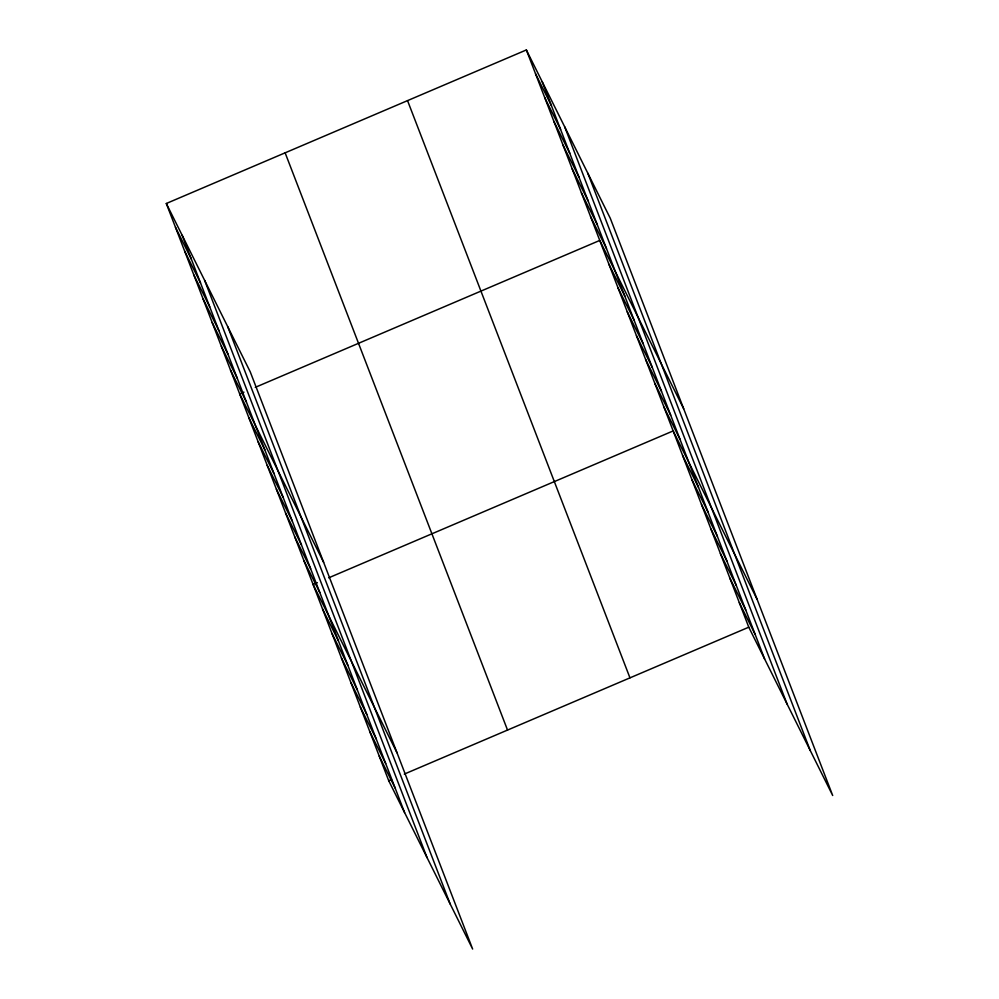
<?xml version="1.0" encoding="UTF-8"?>
<svg xmlns="http://www.w3.org/2000/svg" width="999" height="999" viewBox="0 0 999 999"><rect width="100%" height="100%" fill="white"/><g stroke="black" fill="none" stroke-linecap="round" stroke-linejoin="round"><path stroke-width="1.5" d="M166.309 203.496L250.225 371.803L472.639 949.05L388.723 780.731L166.309 203.496L526.361 49.95L610.277 218.269L832.691 795.504L748.775 627.197L526.361 49.95M243.943 392.17L239.71 393.981L323.626 562.3M255.269 387.35L599.762 240.434L683.678 408.753M317.345 582.667L313.099 584.465L397.015 752.784M328.659 577.834L673.151 430.931L757.067 599.25M388.723 780.731L391.546 779.532M404.283 774.1L748.775 627.197M535.539 73.764L551.398 105.582M544.705 97.577L560.576 129.383M553.883 121.379L569.742 153.197M563.061 145.192L578.921 177.01M572.24 169.006L588.099 200.824M581.406 192.819L597.277 224.638M590.584 216.633L606.443 248.451M608.928 264.248L624.8 296.066M618.106 288.062L633.965 319.88M627.285 311.875L643.144 343.693M636.45 335.689L652.322 367.507M645.629 359.49L661.488 391.308M654.807 383.304L670.666 415.122M663.973 407.117L679.844 438.936M682.604 455.457L698.463 487.275M692.057 479.995L707.916 511.813M701.51 504.532L717.369 536.351M710.963 529.058L726.822 560.876M720.416 553.596L736.275 585.414M729.869 578.121L745.729 609.939M739.322 602.659L755.182 634.477M175.487 227.297L191.346 259.116M184.653 251.111L200.524 282.929M193.831 274.925L209.69 306.743M203.009 298.738L218.868 330.557M212.175 322.552L228.047 354.358M221.353 346.353L237.213 378.171M230.532 370.167L246.391 401.985M248.876 417.794L264.747 449.612M258.054 441.608L273.913 473.414M267.233 465.409L283.092 497.227M276.398 489.223L292.27 521.041M285.577 513.036L301.436 544.855M294.755 536.85L310.614 568.668M303.921 560.664L319.792 592.482M322.552 609.003L338.411 640.821M332.005 633.541L347.864 665.359M341.458 658.066L357.317 689.884M350.911 682.604L366.77 714.422M360.364 707.13L376.223 738.948M369.817 731.668L385.676 763.486M379.27 756.206L395.129 788.011M587.824 173.227L810.226 750.461M564.685 126.811L787.087 704.058M542.22 81.768L764.635 659.003M407.542 100.624L629.957 677.859M285.127 152.822L507.529 730.069M227.772 326.76L450.174 904.008M204.633 280.357L427.035 857.592M182.168 235.302L404.583 812.549"/></g></svg>
